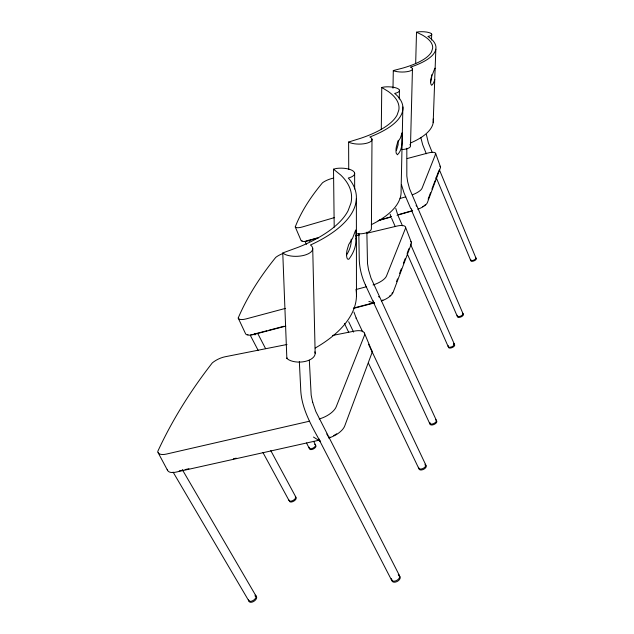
<?xml version="1.0" encoding="UTF-8"?>
<svg xmlns="http://www.w3.org/2000/svg" width="634" height="634" viewBox="0 0 634 634"><rect width="100%" height="100%" fill="white"/><g stroke="black" fill="none" stroke-linecap="round" stroke-linejoin="round"><path stroke-width="0.95" d="M333.5 169.167L336.583 168.422A13.94 5.405 -0.4 0 1 353.344 171.196A13.94 5.405 -0.4 0 1 348.264 178.059L349.897 179.85A157.383 63.487 -3.7 0 1 311.912 244.352L310.454 244.978A16.183 7.291 -1.7 0 1 306.42 254.583A16.183 7.291 -1.7 0 1 285.007 254.424L282.804 252.926L298.741 247.078A153.277 61.799 -3.8 0 0 348.066 210.781L350.935 203.118A153.277 61.799 -3.8 0 0 340.68 175.008L333.516 169.199L334.205 227.162M431.58 74.796L431.611 78.14L430.534 82.277M371.999 139.187L371.405 228.169A12.308 5.349 0 0 1 356.562 233.74M406.822 148.261L406.83 176.062L407.607 181.578L409.564 188.789L463.018 313.719M381.288 129.621L381.763 87.46L384.228 86.993A11.428 3.614 0.5 0 1 398.215 88.839A11.428 3.614 0.5 0 1 394.625 93.436L396.107 94.632A126.396 41.789 -1.5 0 1 370.985 136.54L369.876 136.936A12.854 4.612 0 0 1 367.546 142.991A12.854 4.612 0 0 1 350.515 142.904L348.621 142.071L348.732 169.532M398.192 140.383L398.112 144.821L396.472 150.226M351.204 239.105C351.577 244.653 349.596 250.129 346.703 254.765M392.993 88.221L393.294 70.572L403.034 68.02A103.168 28.839 -0.5 0 0 431.572 51.766L432.642 48.239A103.168 28.839 -0.5 0 0 422.244 34.997L416.514 32.183L415.674 63.432M399.269 99.047L399.436 90.171M402.875 106.972L401.092 190.691A121.292 48.755 -1.9 0 1 371.326 224.666M410.507 145.59L412.465 68.654M431.5 40.005L431.699 34.117M433.18 122.655L434.742 79.496C434.94 65.357 436.675 63.915 430.993 78.283A5.825 1.625 -82.7 0 0 430.803 83.91C431.714 88.3 434.591 80.74 434.742 79.496M435.138 68.432L435.835 49.183M348.605 142.04L360.73 138.267A123.115 40.695 -1.5 0 0 397.13 114.984L398.841 109.991A123.115 40.695 -1.5 0 0 388.159 91.399L381.779 87.508M416.53 32.207L418.567 31.827A9.692 2.599 0.8 0 1 430.557 33.15A9.692 2.599 0.8 0 1 427.871 36.455L429.21 37.311A105.91 29.616 -0.5 0 1 411.403 66.824L410.515 67.101A10.683 3.178 0.6 0 1 409.081 71.27A10.683 3.178 0.6 0 1 394.95 71.222L393.294 70.628M428.124 199.195L430.541 192.752M431.92 189.075L435.027 180.793M435.716 178.954L438.823 170.673M396.504 281.67L397.534 278.92M399.61 273.42L401.33 268.832M403.406 263.324L405.126 258.735M407.202 253.235L408.922 248.647M391.955 293.51L392.359 292.686M334.617 217.549L302.378 226.956A10.057 3.146 -22.8 0 1 295.254 226.932L301.11 240.619A9.993 3.257 -22.9 0 0 308.235 240.746L318.625 237.766M400.054 198.474L405.744 196.817M308.378 240.476L316.873 238.043M379.164 220.18L391.44 216.662M398.049 214.767L412.203 210.702M378.133 220.711L391.352 216.915M397.019 215.291L412.132 210.956M285.316 308.425L246.103 318.91A11.943 4.359 -24.8 0 1 238.202 318.038A893.171 345.221 -8.4 0 1 275.735 257.396A10.77 3.59 -23.5 0 1 282.542 253.64M356.086 289.508L366.611 286.695M333.468 178.091L331.55 178.598A9.233 2.655 -22.2 0 0 322.532 182.75A669.884 211.701 -12.6 0 0 295.254 226.932M407.155 158.548L427.253 153.214A10.588 3.138 -20.5 0 1 435.558 154.213L422.022 188.322A11.396 3.661 -20.8 0 1 412.362 194.804M253.6 334.213L266.922 330.734M268.824 330.235L284.04 326.248M353.487 308.076L373.458 302.846M285.768 326.122L253.402 334.594A11.864 4.509 -24.9 0 1 245.493 333.587L238.202 318.038M353.36 308.441L374.306 302.957M355.658 235.911L359.518 235M367.221 233.161L396.131 226.267A12.363 4.327 -21.3 0 1 405.419 228.494L386.494 276.028A13.504 5.175 -22 0 1 373.046 284.967M309.479 421.206L166.488 454.055A14.883 6.38 -28.8 0 1 157.739 451.479A1464.746 701.624 2.9 0 1 212.319 362.87A13.005 5.096 -26.2 0 1 225.03 356.784L287.004 344.492M179.256 470.896L183.123 470.032M185.049 469.596L188.916 468.74M233.352 458.818L236.244 458.168M319.14 440.186L176.054 472.108A14.764 6.578 -29.1 0 1 167.273 469.35M332.509 335.465L353.812 331.241A14.907 6.34 -23.1 0 1 364.296 335.766L336.226 406.743A16.674 7.854 -24.9 0 1 319.171 418.963M368.853 301.38L374.48 303.258M313.465 437.048L320.17 441.232M173.074 472.076L248.79 600.842M182.426 469.842L256.049 596.063M262.975 452.565L288.993 500.44M270.773 450.608L295.674 496.771M158.12 452.676L167.669 470.579M250.382 335.481L258.141 350.34M306.499 442.976L309.233 448.222M257.879 333.769L265.591 348.637M313.656 441.343L315.47 444.838M391.558 580.11L318.617 438.68C310.034 423.068 300.952 406.481 300.667 388.159L299.343 361.626M399.475 575.624L315.835 411.529L312.507 401.861L312.681 402.511L311.175 395.164L309.321 360.223M305.168 241.665L306.444 244.328M344.397 323.372L348.668 332.256M353.558 332.058L348.676 321.747M368.473 363.242L418.741 468.383M362.616 331.772L356.157 318.054L356.324 318.466L353.946 312.047M368.536 344.254L425.612 464.587M358.82 233.431L359.224 257.404C359.216 267.065 361.507 276.67 365.62 285.395M365.453 285.046L429.733 423.567M436.406 420.469L371.017 278.112L368.544 269.838L367.498 263.514L366.856 232.171M395.244 226.607L391.622 218.302M407.179 253.663L448.175 346.568M402.471 225.815L398.136 215.845M410.388 243.884L454.324 344.143M410.666 208.38L404.024 192.902L401.544 184.97M411.45 210.187L457.169 316.049M364.415 333.08L371.793 350.761M426.302 153.769L422.696 144.766L420.778 137.419M436.152 177.417L470.634 260.186M432.206 152.406L428.354 142.801L426.365 134.487M439.37 169.714L475.944 258.038M405.562 227.241L411.434 242.6M435.606 153.325L440.464 166.829M390.14 214.205L390.845 216.265M397.447 214.007L395.767 208.388M282.772 253.053L286.845 358.368M312.721 248.544L315.153 353.273M356.371 198.521L356.459 296.284M354.636 173.185L354.66 189.011M308.901 240.12A3.138 1.078 57.5 0 1 309.352 241.419M462.765 314.012A3.154 1.355 -22.9 0 1 462.614 315.93A3.154 1.355 -22.9 0 1 458.85 317.42A3.154 1.355 -22.9 0 1 457.708 316.025M462.432 313.228A3.154 1.355 -22.9 0 1 462.273 315.138A3.154 1.355 -22.9 0 1 458.509 316.635A3.154 1.355 -22.9 0 1 457.376 315.241M475.698 258.395A2.861 1.109 -22.3 0 1 475.595 259.948A2.861 1.109 -22.3 0 1 472.179 261.327A2.861 1.109 -22.3 0 1 471.102 260.249M475.397 257.666A2.861 1.109 -22.3 0 1 475.294 259.219A2.861 1.109 -22.3 0 1 471.878 260.606A2.861 1.109 -22.3 0 1 470.8 259.52M416.11 205.471A3.289 2.766 -80.1 0 1 416.49 206.169M412.33 210.464A3.289 2.766 -80.1 0 1 411.204 208.412M433.196 119.018A102.312 34.981 -0.6 0 1 410.388 143.062M409.897 144.631A10.295 3.741 0.8 0 1 402.075 149.537M439.83 166.163A10.532 3.257 -20.4 0 1 440.424 167.748L427.348 202.721A11.333 3.796 -20.7 0 1 417.782 209.26M435.233 154.078A9.986 2.964 -20.5 0 1 435.289 154.466M307.545 240.698A9.375 3.059 -22.9 0 1 305.992 241.015M302.156 240.801A9.375 3.059 -22.9 0 1 301.879 240.603M425.359 204.734A10.683 3.574 -20.7 0 1 424.59 205.4M423.678 206.066A10.683 3.574 -20.7 0 1 422.656 206.724M398.77 575.704A4.549 2.813 -29.8 0 1 399.634 579.317A4.549 2.813 -29.8 0 1 394.538 582.202A4.549 2.813 -29.8 0 1 391.931 579.579M398.263 574.705A4.549 2.805 -29.7 0 1 399.119 578.311A4.549 2.805 -29.7 0 1 394.015 581.196A4.549 2.805 -29.7 0 1 391.408 578.58M424.939 464.896A3.939 2.14 -25.8 0 1 425.81 467.527A3.939 2.14 -25.8 0 1 421.388 469.968A3.939 2.14 -25.8 0 1 419.003 468.177M425.16 464.199A3.939 2.14 -25.8 0 1 423.005 468.463A3.939 2.14 -25.8 0 1 418.567 467.258M326.732 433.989A4.882 4.089 -60.2 0 1 327.683 436.002M320.178 441.074A4.882 4.089 -60.2 0 1 319.227 439.061M295.357 496.374A3.82 1.934 -30.4 0 1 293.13 500.384A3.82 1.934 -30.4 0 1 288.906 499.917M295.301 497.001A3.812 1.934 -30.4 0 1 294.025 501.003A3.812 1.934 -30.4 0 1 289.373 500.781M255.169 595.16A4.383 2.417 -34.6 0 1 253.489 600.271A4.383 2.417 -34.6 0 1 248.409 599.598M254.955 595.936A4.383 2.417 -34.6 0 1 256.342 598.75A4.383 2.417 -34.6 0 1 251.872 602.173A4.383 2.417 -34.6 0 1 248.964 600.533M371.358 350.016A14.796 6.546 -23.2 0 1 371.714 353.518L344.738 425.929A16.539 8.091 -25.1 0 1 328.586 438.031M336.694 433.814A15.588 7.632 -25.1 0 1 333.73 435.495M329.934 437.088A15.588 7.632 -25.1 0 1 328.65 437.492M356.054 289.786A149.584 72.617 -4.7 0 1 315.209 348.05M314.884 351.846A15.319 8.266 -2.1 0 1 306.999 360.944A15.319 8.266 -2.1 0 1 288.969 359.93L286.909 358.511A0.808 0.436 -2.6 0 1 287.178 357.98M254.4 333.484A3.701 0.951 56.5 0 1 254.995 334.926M436.16 420.588A3.709 1.894 -24.7 0 1 435.875 423.282A3.709 1.894 -24.7 0 1 431.445 424.994A3.709 1.894 -24.7 0 1 430.209 422.878M435.756 419.7A3.709 1.894 -24.7 0 1 433.783 423.512A3.709 1.894 -24.7 0 1 429.543 422.585M453.5 344.286A3.313 1.498 -23.3 0 1 454.348 346.021A3.313 1.498 -23.3 0 1 450.655 348.018A3.313 1.498 -23.3 0 1 448.539 346.964M453.714 343.58A3.313 1.498 -23.3 0 1 453.516 345.704A3.313 1.498 -23.3 0 1 449.561 347.266A3.313 1.498 -23.3 0 1 448.396 345.673M378.538 296.498A3.907 3.321 -72 0 1 379.187 297.108M374.631 303.187A3.907 3.321 -72 0 1 373.244 300.857M314.646 444.323A3.542 1.696 -28.6 0 1 314.971 446.59A3.542 1.696 -28.6 0 1 310.961 448.769A3.542 1.696 -28.6 0 1 309.257 447.247M315.581 445.337A3.542 1.696 -28.6 0 1 313.172 449.07A3.542 1.696 -28.6 0 1 309.693 448.079M410.784 241.602A12.284 4.478 -21.2 0 1 411.308 243.884L393.064 292.528A13.409 5.357 -22 0 1 381.43 300.976M252.641 334.443A11.127 4.232 -24.9 0 1 250.858 334.728M247.981 334.625A11.127 4.232 -24.9 0 1 247.442 334.459M390.584 295.23A12.64 5.048 -22 0 1 389.633 296.11M382.944 300.056A12.64 5.048 -22 0 1 381.383 300.659M402.17 134.329C401.956 141.374 402.978 149.283 397.415 154.783L396.242 153.262A6.871 2.092 -81.7 0 1 396.361 146.763L397.653 142.27L400.323 138.141L402.122 132.815L402.17 134.329M355.904 238.836C356.284 246.301 353.32 253.497 348.771 259.306L347.551 259.037L347.028 258.054A8.432 2.829 -79.8 0 1 346.98 250.414L348.7 244.597L352.544 238.344L355.682 229.999L355.896 231.402A8.258 0.507 -88.4 0 1 355.904 238.836"/></g></svg>
